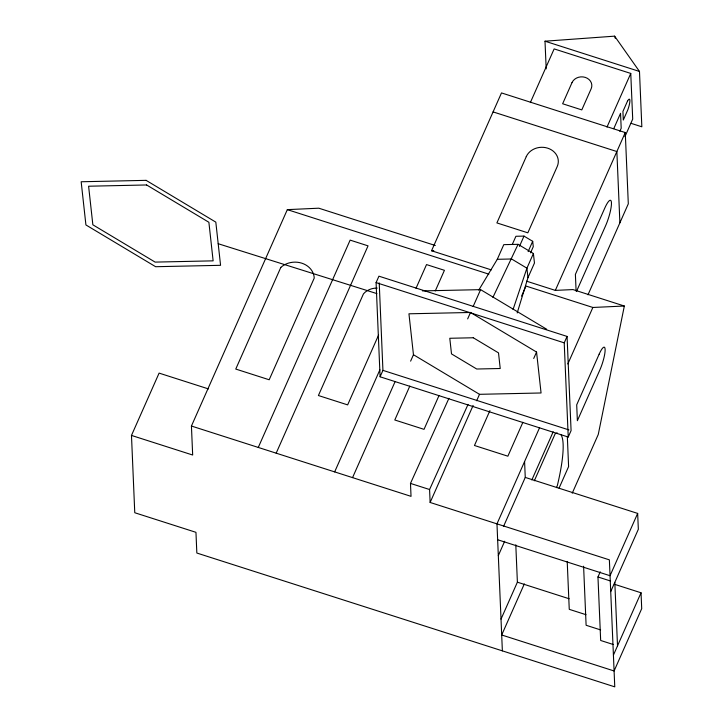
<?xml version="1.0" encoding="UTF-8"?>
<svg xmlns="http://www.w3.org/2000/svg" width="723" height="723" viewBox="0 0 723 723"><rect width="100%" height="100%" fill="white"/><g stroke="black" fill="none" stroke-linecap="round" stroke-linejoin="round"><path stroke-width="1.08" d="M526.525 281.166L555.336 290.393L572.996 289.58L624.338 306.028L598.264 434.46L572.236 493.194M517.198 312.942L527.962 277.686L534.46 263.027L533.411 253.52L518.075 244.329L503.786 244.645L497.288 259.304L478.753 290.122M513.068 309.471L526.922 268.179L533.411 253.52M468.034 404.419L429.579 489.525L430.131 502.467L609.372 559.855L614.767 686.85L196.837 553.032L195.96 532.327L134.767 512.734L131.478 435.427L159.096 373.113L208.477 388.92M131.478 435.427L192.67 455.02L191.432 426.037L287.329 209.634L318.807 208.197L435.318 245.504M258.274 447.438L350.14 240.117L368.043 245.856L276.177 453.167M376.087 282.603L378.933 276.177L567.067 336.421L571.08 430.61L568.233 437.035L380.09 376.791L376.087 282.603L564.22 342.847L568.233 437.035M378.59 335.065L347.646 404.889L318.409 395.526L363.461 293.863A16.277 14.035 -2.4 0 1 377.189 288.097M491.306 269.887L431.55 250.754L501.491 92.924L625.268 132.562L628.305 203.823L587.989 294.794M334.659 471.893L379.9 369.778M416.014 288.296L426.525 264.582L444.428 270.312L435.282 290.935M380.09 376.791L382.937 370.366L379.223 282.91M352.553 477.623L395.065 381.699M410.61 361.148L413.457 354.722L408.947 313.8L470.501 312.472L536.556 352.056L541.066 392.978L479.512 394.315L413.457 354.722M530.348 102.576L554.143 48.902L630.763 73.43L632.706 119.096L624.934 136.647M409.805 386.1L394.794 419.991L424.03 429.345L439.051 395.463M467.654 318.897L470.501 312.472M473.14 306.516L480.614 289.643L546.669 329.227M512.273 244.51L515.915 236.276L524.003 236.105L532.688 241.31L533.276 246.688L530.537 252.86M518.075 244.329L492.923 297.37M519.448 246.398L524.003 236.105M528.124 251.595L532.688 241.31M430.131 502.467L473.113 405.467M521.581 296.096L526.028 286.064L592.86 307.465L624.338 306.028M476.665 400.741L479.512 394.315M606.977 127.112L630.763 73.43M613.755 128.667L620.551 113.312L621.193 128.251L619.828 131.324M489.932 410.583L474.46 445.495L507.871 456.195L522.892 422.304M555.336 290.393L625.268 132.562M533.71 358.481L536.556 352.056M576.602 291.206L605.531 225.928A17.578 3.498 -72.2 0 0 611.45 202.811A17.578 3.498 -72.2 0 0 604.771 208.116L575.391 274.406L576.104 291.107M564.22 342.847L567.067 336.421M539.602 427.645L496.972 523.859L502.368 650.863M567.826 363.958L592.86 307.465M503.524 526.452L525.26 477.415L524.582 461.545M498.319 555.616L504.681 541.247M531.839 479.973L553.185 431.794M534.324 480.804L555.128 433.854A77.623 15.445 -72.2 0 1 557.325 432.987M556.421 487.645L557.334 485.603A77.623 15.445 -72.2 0 0 560.732 434.415M501.021 619.114L517.388 582.178L515.797 544.808M559.069 488.124L568.603 466.597L567.329 436.52M524.329 583.904L501.699 634.984L614.098 670.971L641.708 608.658L641.039 592.779L614.27 584.211M613.303 644.518L600.668 640.479L597.966 576.972L600.235 571.848M525.26 477.415L637.659 513.411L610.04 575.725L497.641 539.738M610.718 591.604L638.337 529.281L637.659 513.411M613.42 655.101L641.039 592.779M191.432 426.037L411.035 496.349L410.483 483.416L448.938 398.301M546.19 68.875L545.006 41.202L614.622 36.15L639.484 71.45L641.834 126.796L631.098 123.353M431.55 250.754L433.755 250.655M497.288 259.304L511.586 258.988L526.922 268.179L527.962 277.686M422.422 290.899L480.614 289.643M218.192 243.723L376.909 293.619M545.006 41.202L639.484 71.45M493.077 111.902L616.864 151.541L619.891 222.801M287.329 209.634L488.856 274.162M382.937 370.366L568.929 429.914M410.483 483.416L429.579 489.525M597.966 576.972L610.601 581.021M517.388 582.178L569.118 598.743M586.01 614.695L569.254 609.335L567.212 561.428M600.614 629.914L586.109 625.268L583.597 566.226M614.622 36.15L615.273 38.31M614.812 582.367L617.514 645.865M280.813 267.402L235.761 369.064L269.182 379.765L314.234 278.102A19.449 16.765 -2.4 0 0 301.771 263.172A19.449 16.765 -2.4 0 0 280.813 267.402M526.263 156.629L496.891 222.919L527.835 232.824L557.216 166.534A16.575 14.288 -2.4 0 0 547.682 148.17A16.575 14.288 -2.4 0 0 526.263 156.629M572.01 82.621L562.639 103.76L581.798 109.896L591.161 88.748A10.267 8.848 -2.4 0 0 585.269 77.388A10.267 8.848 -2.4 0 0 572.01 82.621M627.474 101.175L622.928 111.423L623.298 120.027L627.835 109.779A8.893 1.771 -72.2 0 0 629.896 100.425A8.893 1.771 -72.2 0 0 627.474 101.175M599.159 354.153L576.701 404.835L577.37 420.714L599.837 370.031A15.671 3.118 -72.2 0 0 605.115 349.417A15.671 3.118 -72.2 0 0 599.159 354.153M146.109 180.352L81.166 181.762L85.92 224.943L155.626 266.715L220.569 265.314L215.816 222.133L146.109 180.352M146.615 184.961L88.604 186.218L92.851 224.79L155.12 262.106L213.131 260.849L208.884 222.277L146.615 184.961M473.285 337.768L449.787 338.274L451.504 353.899L476.728 369.019L500.226 368.504L498.509 352.887L473.285 337.768"/></g></svg>
